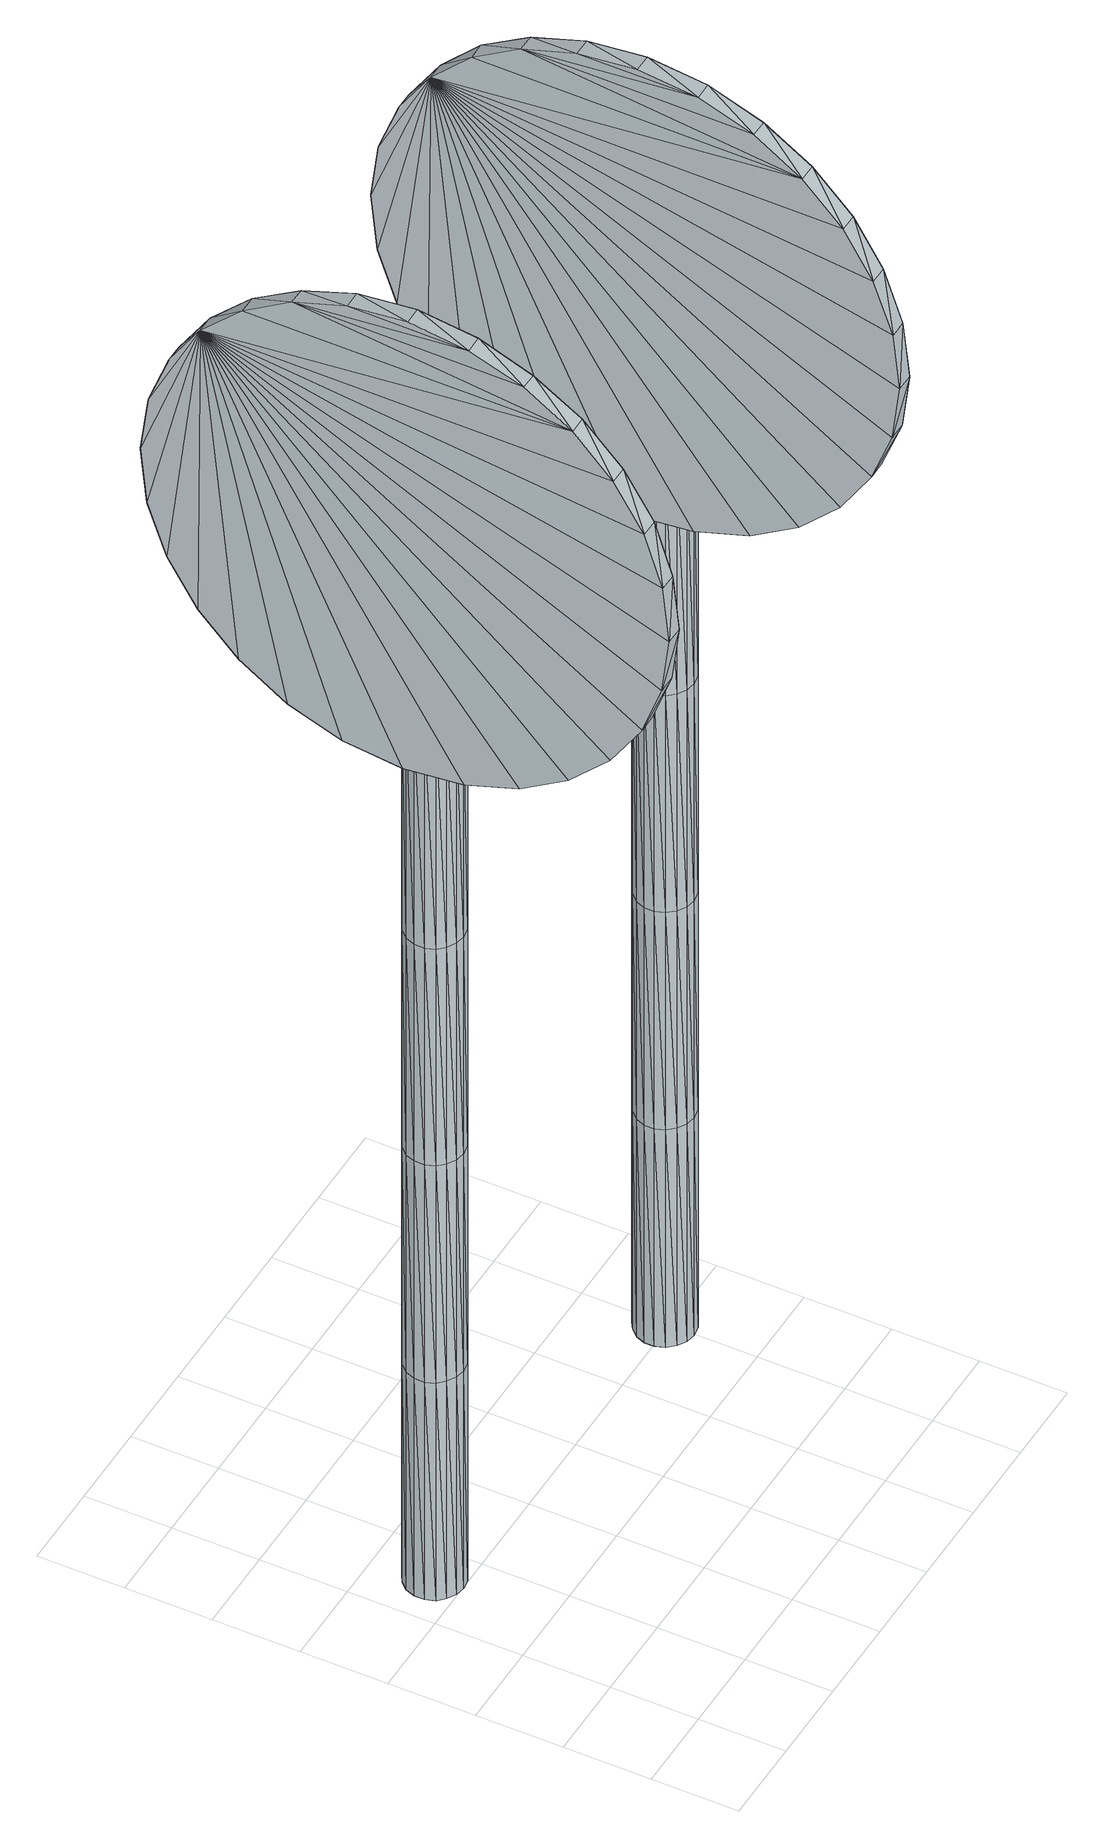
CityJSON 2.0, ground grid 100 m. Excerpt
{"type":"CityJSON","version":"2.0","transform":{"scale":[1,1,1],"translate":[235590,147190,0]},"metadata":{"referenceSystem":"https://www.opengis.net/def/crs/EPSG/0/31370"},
"CityObjects":{
"object1":{"type":"GenericCityObject","attributes":{"cluster":70,"mean_distance_to_centroid":0.0624,"new_centroid_x":235541.31,"new_centroid_y":147601.36,"mean_distance_to_camera":6.52,"H1":0,"H2":0,"Z_final":109.33,"cluster2":-1,"proj_x":235546.47,"proj_y":147602.47,"id_line":52540,"bearing_l":347.89,"distance":5.28,"orientation":"left","G_obj":167.89},"geometry":[{"type":"MultiSurface","lod":"2","boundaries":[[[0,1,2]],[[2,1,3]],[[3,1,4]],[[4,1,5]],[[5,1,6]],[[1,7,6]],[[1,8,7]],[[1,9,8]],[[1,10,9]],[[1,11,10]],[[1,12,11]],[[1,13,12]],[[1,14,13]],[[15,14,1]],[[16,15,1]],[[17,16,1]],[[18,17,1]],[[0,18,1]],[[19,20,0]],[[19,0,2]],[[21,19,2]],[[21,2,3]],[[21,3,22]],[[22,3,4]],[[22,4,23]],[[23,4,5]],[[23,5,24]],[[24,5,6]],[[24,6,25]],[[25,6,7]],[[25,7,26]],[[26,7,8]],[[26,8,27]],[[8,9,27]],[[27,9,28]],[[9,10,28]],[[10,29,28]],[[10,11,29]],[[11,30,29]],[[11,12,30]],[[30,12,31]],[[31,12,13]],[[31,13,32]],[[32,13,14]],[[32,14,33]],[[33,14,15]],[[33,15,34]],[[34,15,16]],[[34,16,35]],[[35,16,17]],[[36,35,17]],[[18,36,17]],[[20,36,18]],[[20,18,0]],[[37,38,20]],[[37,20,19]],[[39,37,19]],[[21,39,19]],[[39,21,40]],[[40,21,22]],[[40,22,41]],[[41,22,23]],[[41,23,42]],[[42,23,24]],[[42,24,43]],[[43,24,25]],[[43,25,44]],[[44,25,26]],[[26,45,44]],[[26,27,45]],[[27,46,45]],[[27,28,46]],[[28,47,46]],[[28,29,47]],[[47,29,48]],[[29,30,48]],[[48,30,49]],[[49,30,31]],[[49,31,50]],[[50,31,32]],[[50,32,51]],[[51,32,33]],[[51,33,52]],[[52,33,34]],[[52,34,53]],[[53,34,35]],[[54,53,35]],[[54,35,36]],[[38,54,36]],[[38,36,20]],[[55,56,38]],[[55,38,37]],[[57,55,37]],[[57,37,39]],[[57,39,58]],[[58,39,40]],[[58,40,59]],[[59,40,41]],[[59,41,60]],[[60,41,42]],[[60,42,61]],[[61,42,43]],[[61,43,62]],[[62,43,44]],[[44,63,62]],[[44,45,63]],[[45,64,63]],[[45,46,64]],[[46,65,64]],[[46,47,65]],[[47,66,65]],[[47,48,66]],[[66,48,67]],[[67,48,49]],[[67,49,68]],[[68,49,50]],[[68,50,69]],[[69,50,51]],[[69,51,70]],[[70,51,52]],[[70,52,71]],[[71,52,53]],[[72,71,53]],[[72,53,54]],[[56,72,54]],[[56,54,38]],[[73,74,56]],[[73,56,55]],[[75,73,55]],[[75,55,57]],[[75,57,76]],[[76,57,58]],[[76,58,77]],[[77,58,59]],[[77,59,78]],[[78,59,60]],[[78,60,79]],[[79,60,61]],[[79,61,80]],[[80,61,62]],[[62,81,80]],[[62,63,81]],[[63,82,81]],[[63,64,82]],[[64,83,82]],[[64,65,83]],[[65,84,83]],[[65,66,84]],[[84,66,85]],[[85,66,67]],[[85,67,86]],[[86,67,68]],[[86,68,87]],[[87,68,69]],[[87,69,88]],[[88,69,70]],[[88,70,89]],[[89,70,71]],[[90,89,71]],[[90,71,72]],[[74,90,72]],[[74,72,56]],[[91,92,74]],[[91,74,73]],[[93,91,73]],[[93,73,75]],[[93,75,94]],[[94,75,76]],[[94,76,95]],[[95,76,77]],[[95,77,96]],[[96,77,78]],[[96,78,97]],[[97,78,79]],[[97,79,98]],[[98,79,80]],[[80,99,98]],[[80,81,99]],[[81,100,99]],[[81,82,100]],[[82,101,100]],[[82,83,101]],[[83,102,101]],[[83,84,102]],[[102,84,103]],[[103,84,85]],[[103,85,104]],[[104,85,86]],[[104,86,105]],[[105,86,87]],[[105,87,106]],[[106,87,88]],[[106,88,107]],[[107,88,89]],[[108,107,89]],[[108,89,90]],[[92,108,90]],[[92,90,74]],[[92,91,109]],[[91,93,109]],[[93,94,109]],[[94,95,109]],[[95,96,109]],[[109,96,97]],[[109,97,98]],[[109,98,99]],[[109,99,100]],[[109,100,101]],[[109,101,102]],[[109,102,103]],[[109,103,104]],[[105,109,104]],[[106,109,105]],[[107,109,106]],[[108,109,107]],[[92,109,108]],[[110,111,112]],[[113,112,114]],[[115,112,113]],[[116,112,115]],[[117,112,116]],[[118,112,117]],[[119,112,118]],[[120,112,119]],[[121,112,120]],[[122,112,121]],[[122,123,112]],[[123,110,112]],[[111,124,112]],[[124,125,112]],[[125,126,112]],[[126,127,112]],[[127,128,112]],[[128,129,112]],[[129,130,112]],[[130,131,112]],[[112,131,132]],[[131,133,132]],[[131,134,133]],[[133,134,135]],[[133,135,136]],[[135,137,136]],[[133,136,138]],[[136,139,138]],[[136,137,139]],[[137,140,139]],[[137,135,140]],[[135,141,140]],[[135,134,141]],[[134,142,141]],[[134,131,142]],[[131,143,142]],[[131,130,143]],[[143,130,144]],[[144,130,129]],[[144,129,145]],[[145,129,128]],[[145,128,146]],[[146,127,147]],[[147,127,126]],[[147,126,148]],[[148,126,125]],[[148,125,149]],[[149,125,124]],[[150,149,124]],[[150,124,111]],[[151,150,111]],[[151,111,110]],[[152,151,110]],[[152,110,123]],[[146,128,127]],[[153,123,122]],[[154,153,122]],[[154,122,121]],[[155,154,121]],[[155,121,120]],[[156,155,120]],[[156,120,119]],[[157,156,119]],[[157,119,118]],[[157,118,158]],[[158,118,117]],[[158,117,159]],[[153,152,123]],[[159,117,116]],[[159,116,160]],[[160,116,115]],[[160,115,161]],[[161,115,113]],[[161,113,162]],[[162,113,114]],[[162,114,163]],[[163,114,112]],[[163,112,164]],[[164,112,132]],[[132,165,164]],[[132,133,165]],[[133,138,165]],[[138,139,140]],[[161,162,163]],[[160,161,163]],[[159,160,163]],[[158,159,163]],[[157,158,163]],[[156,157,163]],[[155,156,163]],[[154,155,163]],[[153,154,163]],[[153,163,152]],[[152,163,151]],[[151,163,150]],[[150,163,149]],[[149,163,148]],[[148,163,147]],[[147,163,146]],[[146,163,145]],[[145,163,144]],[[144,163,143]],[[143,163,142]],[[163,164,142]],[[142,164,165]],[[142,165,141]],[[165,140,141]],[[165,138,140]],[[166,167,168]],[[168,167,169]],[[170,168,169]],[[170,169,171]],[[170,171,172]],[[172,171,173]],[[172,173,174]],[[174,173,175]],[[174,175,176]],[[176,175,177]],[[176,177,178]],[[178,177,179]],[[178,179,180]],[[180,179,181]],[[180,181,182]],[[182,181,183]],[[182,183,184]],[[184,183,185]],[[184,185,186]],[[186,185,187]],[[186,187,188]],[[188,187,189]],[[188,189,190]],[[190,189,191]],[[192,190,191]],[[192,191,193]],[[194,192,193]],[[194,193,195]],[[196,194,195]],[[196,195,197]],[[198,196,197]],[[198,197,199]],[[200,198,199]],[[200,199,201]],[[202,200,201]],[[202,201,203]],[[204,202,203]],[[204,203,205]],[[206,204,205]],[[206,205,207]],[[208,206,207]],[[208,207,209]],[[210,208,209]],[[210,209,211]],[[212,210,211]],[[212,211,213]],[[214,212,213]],[[214,213,215]],[[216,214,215]],[[216,215,217]],[[216,217,218]],[[218,217,219]],[[218,219,220]],[[220,219,221]],[[220,221,222]],[[222,221,223]],[[222,223,224]],[[224,223,225]],[[224,225,226]],[[226,225,227]],[[226,227,228]],[[228,227,229]],[[228,229,230]],[[230,229,231]],[[230,231,232]],[[232,231,233]],[[232,233,234]],[[234,233,235]],[[234,235,236]],[[236,235,237]],[[238,236,237]],[[238,237,239]],[[238,239,240]],[[240,239,241]],[[241,242,240]],[[241,243,242]],[[242,243,244]],[[244,243,245]],[[244,245,246]],[[246,245,247]],[[246,247,248]],[[248,247,249]],[[248,249,250]],[[250,249,251]],[[250,251,252]],[[252,251,253]],[[252,253,254]],[[254,253,255]],[[254,255,256]],[[256,255,257]],[[256,257,258]],[[258,257,259]],[[258,259,260]],[[260,259,261]],[[260,261,262]],[[262,261,263]],[[262,263,264]],[[264,263,265]],[[264,265,266]],[[266,265,267]],[[267,268,266]],[[267,269,268]],[[269,270,268]],[[269,271,270]],[[271,272,270]],[[271,273,272]],[[273,274,272]],[[273,275,274]],[[275,276,274]],[[275,277,276]],[[277,278,276]],[[277,279,278]],[[279,280,278]],[[279,281,280]],[[281,282,280]],[[281,283,282]],[[283,284,282]],[[283,285,284]],[[285,286,284]],[[285,287,286]],[[287,288,286]],[[287,289,288]],[[288,289,290]],[[290,289,291]],[[290,291,292]],[[292,291,293]],[[292,293,294]],[[294,293,295]],[[294,295,296]],[[296,295,297]],[[296,297,298]],[[298,297,299]],[[298,299,300]],[[300,299,301]],[[300,301,302]],[[302,301,303]],[[302,303,304]],[[304,303,305]],[[304,305,306]],[[306,305,307]],[[306,307,308]],[[308,307,309]],[[308,309,310]],[[310,309,311]],[[311,166,310]],[[311,167,166]],[[169,167,311]],[[169,311,171]],[[171,311,309]],[[173,171,309]],[[173,309,307]],[[175,173,307]],[[175,307,305]],[[177,175,305]],[[177,305,303]],[[179,177,303]],[[179,303,301]],[[181,179,301]],[[181,301,299]],[[183,181,299]],[[183,299,297]],[[183,297,295]],[[185,183,295]],[[185,295,293]],[[187,185,293]],[[187,293,291]],[[189,187,291]],[[189,291,289]],[[189,289,287]],[[189,287,285]],[[191,189,285]],[[191,285,283]],[[193,191,283]],[[195,193,283]],[[195,283,281]],[[197,195,281]],[[199,197,281]],[[201,199,281]],[[201,281,279]],[[203,201,279]],[[205,203,279]],[[205,279,277]],[[205,277,207]],[[207,277,209]],[[209,277,275]],[[209,275,211]],[[211,275,273]],[[211,273,213]],[[213,273,271]],[[213,271,215]],[[215,271,269]],[[215,269,217]],[[217,269,219]],[[219,269,267]],[[219,267,221]],[[221,267,265]],[[221,265,223]],[[223,265,263]],[[223,263,225]],[[225,263,261]],[[225,261,227]],[[227,261,259]],[[227,259,229]],[[229,259,257]],[[229,257,255]],[[229,255,231]],[[231,255,253]],[[231,253,233]],[[233,253,251]],[[233,251,235]],[[251,249,235]],[[235,249,247]],[[235,247,237]],[[247,245,237]],[[237,245,243]],[[237,243,239]],[[239,243,241]],[[238,240,242]],[[168,310,166]],[[170,310,168]],[[170,308,310]],[[172,308,170]],[[172,306,308]],[[174,306,172]],[[174,304,306]],[[176,304,174]],[[176,302,304]],[[178,302,176]],[[178,300,302]],[[180,300,178]],[[180,298,300]],[[182,298,180]],[[182,296,298]],[[182,294,296]],[[184,294,182]],[[184,292,294]],[[186,292,184]],[[186,290,292]],[[188,290,186]],[[188,288,290]],[[188,286,288]],[[188,284,286]],[[190,284,188]],[[190,282,284]],[[192,282,190]],[[194,282,192]],[[194,280,282]],[[196,280,194]],[[198,280,196]],[[200,280,198]],[[200,278,280]],[[202,278,200]],[[204,278,202]],[[204,276,278]],[[204,206,276]],[[206,208,276]],[[208,274,276]],[[208,210,274]],[[210,272,274]],[[210,212,272]],[[212,270,272]],[[212,214,270]],[[214,268,270]],[[214,216,268]],[[216,218,268]],[[218,266,268]],[[218,220,266]],[[220,264,266]],[[220,222,264]],[[222,262,264]],[[222,224,262]],[[224,260,262]],[[224,226,260]],[[226,258,260]],[[226,228,258]],[[228,256,258]],[[228,254,256]],[[228,230,254]],[[230,252,254]],[[230,232,252]],[[232,250,252]],[[232,234,250]],[[250,234,248]],[[234,246,248]],[[234,236,246]],[[246,236,244]],[[236,242,244]],[[236,238,242]],[[312,313,314]],[[314,313,315]],[[316,314,315]],[[316,315,317]],[[316,317,318]],[[318,317,319]],[[318,319,320]],[[320,319,321]],[[320,321,322]],[[322,321,323]],[[322,323,324]],[[324,323,325]],[[324,325,326]],[[326,325,327]],[[326,327,328]],[[328,327,329]],[[328,329,330]],[[330,329,331]],[[330,331,332]],[[332,331,333]],[[332,333,334]],[[334,333,335]],[[334,335,336]],[[336,335,337]],[[338,336,337]],[[338,337,339]],[[340,338,339]],[[340,339,341]],[[342,340,341]],[[342,341,343]],[[344,342,343]],[[344,343,345]],[[346,344,345]],[[346,345,347]],[[348,346,347]],[[348,347,349]],[[350,348,349]],[[350,349,351]],[[352,350,351]],[[352,351,353]],[[354,352,353]],[[354,353,355]],[[356,354,355]],[[356,355,357]],[[358,356,357]],[[358,357,359]],[[360,358,359]],[[360,359,361]],[[362,360,361]],[[362,361,363]],[[362,363,364]],[[364,363,365]],[[364,365,366]],[[366,365,367]],[[366,367,368]],[[368,367,369]],[[368,369,370]],[[370,369,371]],[[370,371,372]],[[372,371,373]],[[372,373,374]],[[374,373,375]],[[374,375,376]],[[376,375,377]],[[376,377,378]],[[378,377,379]],[[378,379,380]],[[380,379,381]],[[380,381,382]],[[382,381,383]],[[384,382,383]],[[384,383,385]],[[384,385,386]],[[386,385,387]],[[387,388,386]],[[387,389,388]],[[388,389,390]],[[390,389,391]],[[390,391,392]],[[392,391,393]],[[392,393,394]],[[394,393,395]],[[394,395,396]],[[396,395,397]],[[396,397,398]],[[398,397,399]],[[398,399,400]],[[400,399,401]],[[400,401,402]],[[402,401,403]],[[402,403,404]],[[404,403,405]],[[404,405,406]],[[406,405,407]],[[406,407,408]],[[408,407,409]],[[408,409,410]],[[410,409,411]],[[410,411,412]],[[412,411,413]],[[413,414,412]],[[413,415,414]],[[415,416,414]],[[415,417,416]],[[417,418,416]],[[417,419,418]],[[419,420,418]],[[419,421,420]],[[421,422,420]],[[421,423,422]],[[423,424,422]],[[423,425,424]],[[425,426,424]],[[425,427,426]],[[427,428,426]],[[427,429,428]],[[429,430,428]],[[429,431,430]],[[431,432,430]],[[431,433,432]],[[433,434,432]],[[433,435,434]],[[434,435,436]],[[436,435,437]],[[436,437,438]],[[438,437,439]],[[438,439,440]],[[440,439,441]],[[440,441,442]],[[442,441,443]],[[442,443,444]],[[444,443,445]],[[444,445,446]],[[446,445,447]],[[446,447,448]],[[448,447,449]],[[448,449,450]],[[450,449,451]],[[450,451,452]],[[452,451,453]],[[452,453,454]],[[454,453,455]],[[454,455,456]],[[456,455,457]],[[457,312,456]],[[457,313,312]],[[315,313,457]],[[315,457,317]],[[317,457,455]],[[319,317,455]],[[319,455,453]],[[321,319,453]],[[321,453,451]],[[323,321,451]],[[323,451,449]],[[325,323,449]],[[325,449,447]],[[327,325,447]],[[327,447,445]],[[329,327,445]],[[329,445,443]],[[329,443,441]],[[331,329,441]],[[331,441,439]],[[333,331,439]],[[333,439,437]],[[335,333,437]],[[335,437,435]],[[335,435,433]],[[335,433,431]],[[337,335,431]],[[337,431,429]],[[339,337,429]],[[341,339,429]],[[341,429,427]],[[343,341,427]],[[345,343,427]],[[347,345,427]],[[347,427,425]],[[349,347,425]],[[351,349,425]],[[351,425,423]],[[351,423,353]],[[353,423,355]],[[355,423,421]],[[355,421,357]],[[357,421,419]],[[357,419,359]],[[359,419,417]],[[359,417,361]],[[361,417,415]],[[361,415,363]],[[363,415,365]],[[365,415,413]],[[365,413,367]],[[367,413,411]],[[367,411,369]],[[369,411,409]],[[369,409,371]],[[371,409,407]],[[371,407,373]],[[373,407,405]],[[373,405,375]],[[375,405,403]],[[375,403,401]],[[375,401,377]],[[377,401,399]],[[377,399,379]],[[379,399,397]],[[379,397,381]],[[397,395,381]],[[381,395,393]],[[381,393,383]],[[393,391,383]],[[383,391,389]],[[383,389,385]],[[385,389,387]],[[384,386,388]],[[314,456,312]],[[316,456,314]],[[316,454,456]],[[318,454,316]],[[318,452,454]],[[320,452,318]],[[320,450,452]],[[322,450,320]],[[322,448,450]],[[324,448,322]],[[324,446,448]],[[326,446,324]],[[326,444,446]],[[328,444,326]],[[328,442,444]],[[328,440,442]],[[330,440,328]],[[330,438,440]],[[332,438,330]],[[332,436,438]],[[334,436,332]],[[334,434,436]],[[334,432,434]],[[334,430,432]],[[336,430,334]],[[336,428,430]],[[338,428,336]],[[340,428,338]],[[340,426,428]],[[342,426,340]],[[344,426,342]],[[346,426,344]],[[346,424,426]],[[348,424,346]],[[350,424,348]],[[350,422,424]],[[350,352,422]],[[352,354,422]],[[354,420,422]],[[354,356,420]],[[356,418,420]],[[356,358,418]],[[358,416,418]],[[358,360,416]],[[360,414,416]],[[360,362,414]],[[362,364,414]],[[364,412,414]],[[364,366,412]],[[366,410,412]],[[366,368,410]],[[368,408,410]],[[368,370,408]],[[370,406,408]],[[370,372,406]],[[372,404,406]],[[372,374,404]],[[374,402,404]],[[374,400,402]],[[374,376,400]],[[376,398,400]],[[376,378,398]],[[378,396,398]],[[378,380,396]],[[396,380,394]],[[380,392,394]],[[380,382,392]],[[392,382,390]],[[382,388,390]],[[382,384,388]]]}]},
"object2":{"type":"GenericCityObject","attributes":{"cluster":83,"mean_distance_to_centroid":0.0642,"new_centroid_x":235980.07,"new_centroid_y":147573.64,"mean_distance_to_camera":4.1,"H1":0,"H2":0,"Z_final":109.62,"cluster2":-1,"proj_x":235983.45,"proj_y":147570.8,"id_line":53633,"bearing_l":220.11,"distance":4.42,"orientation":"right","G_obj":220.11},"geometry":[{"type":"MultiSurface","lod":"2","boundaries":[[[458,459,460]],[[460,459,461]],[[461,459,462]],[[462,459,463]],[[463,459,464]],[[459,465,464]],[[459,466,465]],[[459,467,466]],[[459,468,467]],[[459,469,468]],[[459,470,469]],[[459,471,470]],[[459,472,471]],[[473,472,459]],[[474,473,459]],[[475,474,459]],[[476,475,459]],[[458,476,459]],[[477,478,458]],[[477,458,460]],[[479,477,460]],[[479,460,461]],[[479,461,480]],[[480,461,462]],[[480,462,481]],[[481,462,463]],[[481,463,482]],[[482,463,464]],[[482,464,483]],[[483,464,465]],[[483,465,484]],[[484,465,466]],[[484,466,485]],[[466,467,485]],[[485,467,486]],[[467,468,486]],[[468,487,486]],[[468,469,487]],[[469,488,487]],[[469,470,488]],[[488,470,489]],[[489,470,471]],[[489,471,490]],[[490,471,472]],[[490,472,491]],[[491,472,473]],[[491,473,492]],[[492,473,474]],[[492,474,493]],[[493,474,475]],[[494,493,475]],[[476,494,475]],[[478,494,476]],[[478,476,458]],[[495,496,478]],[[495,478,477]],[[497,495,477]],[[479,497,477]],[[497,479,498]],[[498,479,480]],[[498,480,499]],[[499,480,481]],[[499,481,500]],[[500,481,482]],[[500,482,501]],[[501,482,483]],[[501,483,502]],[[502,483,484]],[[484,503,502]],[[484,485,503]],[[485,504,503]],[[485,486,504]],[[486,505,504]],[[486,487,505]],[[505,487,506]],[[487,488,506]],[[506,488,507]],[[507,488,489]],[[507,489,508]],[[508,489,490]],[[508,490,509]],[[509,490,491]],[[509,491,510]],[[510,491,492]],[[510,492,511]],[[511,492,493]],[[512,511,493]],[[512,493,494]],[[496,512,494]],[[496,494,478]],[[513,514,496]],[[513,496,495]],[[515,513,495]],[[515,495,497]],[[515,497,516]],[[516,497,498]],[[516,498,517]],[[517,498,499]],[[517,499,518]],[[518,499,500]],[[518,500,519]],[[519,500,501]],[[519,501,520]],[[520,501,502]],[[502,521,520]],[[502,503,521]],[[503,522,521]],[[503,504,522]],[[504,523,522]],[[504,505,523]],[[505,524,523]],[[505,506,524]],[[524,506,525]],[[525,506,507]],[[525,507,526]],[[526,507,508]],[[526,508,527]],[[527,508,509]],[[527,509,528]],[[528,509,510]],[[528,510,529]],[[529,510,511]],[[530,529,511]],[[530,511,512]],[[514,530,512]],[[514,512,496]],[[531,532,514]],[[531,514,513]],[[533,531,513]],[[533,513,515]],[[533,515,534]],[[534,515,516]],[[534,516,535]],[[535,516,517]],[[535,517,536]],[[536,517,518]],[[536,518,537]],[[537,518,519]],[[537,519,538]],[[538,519,520]],[[520,539,538]],[[520,521,539]],[[521,540,539]],[[521,522,540]],[[522,541,540]],[[522,523,541]],[[523,542,541]],[[523,524,542]],[[542,524,543]],[[543,524,525]],[[543,525,544]],[[544,525,526]],[[544,526,545]],[[545,526,527]],[[545,527,546]],[[546,527,528]],[[546,528,547]],[[547,528,529]],[[548,547,529]],[[548,529,530]],[[532,548,530]],[[532,530,514]],[[549,550,532]],[[549,532,531]],[[551,549,531]],[[551,531,533]],[[551,533,552]],[[552,533,534]],[[552,534,553]],[[553,534,535]],[[553,535,554]],[[554,535,536]],[[554,536,555]],[[555,536,537]],[[555,537,556]],[[556,537,538]],[[538,557,556]],[[538,539,557]],[[539,558,557]],[[539,540,558]],[[540,559,558]],[[540,541,559]],[[541,560,559]],[[541,542,560]],[[560,542,561]],[[561,542,543]],[[561,543,562]],[[562,543,544]],[[562,544,563]],[[563,544,545]],[[563,545,564]],[[564,545,546]],[[564,546,565]],[[565,546,547]],[[566,565,547]],[[566,547,548]],[[550,566,548]],[[550,548,532]],[[550,549,567]],[[549,551,567]],[[551,552,567]],[[552,553,567]],[[553,554,567]],[[567,554,555]],[[567,555,556]],[[567,556,557]],[[567,557,558]],[[567,558,559]],[[567,559,560]],[[567,560,561]],[[567,561,562]],[[563,567,562]],[[564,567,563]],[[565,567,564]],[[566,567,565]],[[550,567,566]],[[568,569,570]],[[571,570,572]],[[573,570,571]],[[574,570,573]],[[575,570,574]],[[576,570,575]],[[577,570,576]],[[578,570,577]],[[579,570,578]],[[580,570,579]],[[580,581,570]],[[581,568,570]],[[569,582,570]],[[582,583,570]],[[583,584,570]],[[584,585,570]],[[585,586,570]],[[586,587,570]],[[587,588,570]],[[588,589,570]],[[570,589,590]],[[589,591,590]],[[589,592,591]],[[591,592,593]],[[591,593,594]],[[593,595,594]],[[591,594,596]],[[594,597,596]],[[594,595,597]],[[595,598,597]],[[595,593,598]],[[593,599,598]],[[593,592,599]],[[592,600,599]],[[592,589,600]],[[589,601,600]],[[589,588,601]],[[601,588,602]],[[602,588,587]],[[602,587,603]],[[603,587,586]],[[603,586,604]],[[604,585,605]],[[605,585,584]],[[605,584,606]],[[606,584,583]],[[606,583,607]],[[607,583,582]],[[608,607,582]],[[608,582,569]],[[609,608,569]],[[609,569,568]],[[610,609,568]],[[610,568,581]],[[604,586,585]],[[611,581,580]],[[612,611,580]],[[612,580,579]],[[613,612,579]],[[613,579,578]],[[614,613,578]],[[614,578,577]],[[615,614,577]],[[615,577,576]],[[615,576,616]],[[616,576,575]],[[616,575,617]],[[611,610,581]],[[617,575,574]],[[617,574,618]],[[618,574,573]],[[618,573,619]],[[619,573,571]],[[619,571,620]],[[620,571,572]],[[620,572,621]],[[621,572,570]],[[621,570,622]],[[622,570,590]],[[590,623,622]],[[590,591,623]],[[591,596,623]],[[596,597,598]],[[619,620,621]],[[618,619,621]],[[617,618,621]],[[616,617,621]],[[615,616,621]],[[614,615,621]],[[613,614,621]],[[612,613,621]],[[611,612,621]],[[611,621,610]],[[610,621,609]],[[609,621,608]],[[608,621,607]],[[607,621,606]],[[606,621,605]],[[605,621,604]],[[604,621,603]],[[603,621,602]],[[602,621,601]],[[601,621,600]],[[621,622,600]],[[600,622,623]],[[600,623,599]],[[623,598,599]],[[623,596,598]],[[624,625,626]],[[626,625,627]],[[628,626,627]],[[628,627,629]],[[628,629,630]],[[630,629,631]],[[630,631,632]],[[632,631,633]],[[632,633,634]],[[634,633,635]],[[634,635,636]],[[636,635,637]],[[636,637,638]],[[638,637,639]],[[638,639,640]],[[640,639,641]],[[640,641,642]],[[642,641,643]],[[642,643,644]],[[644,643,645]],[[644,645,646]],[[646,645,647]],[[646,647,648]],[[648,647,649]],[[650,648,649]],[[650,649,651]],[[652,650,651]],[[652,651,653]],[[654,652,653]],[[654,653,655]],[[656,654,655]],[[656,655,657]],[[658,656,657]],[[658,657,659]],[[660,658,659]],[[660,659,661]],[[662,660,661]],[[662,661,663]],[[664,662,663]],[[664,663,665]],[[666,664,665]],[[666,665,667]],[[668,666,667]],[[668,667,669]],[[670,668,669]],[[670,669,671]],[[672,670,671]],[[672,671,673]],[[674,672,673]],[[674,673,675]],[[674,675,676]],[[676,675,677]],[[676,677,678]],[[678,677,679]],[[678,679,680]],[[680,679,681]],[[680,681,682]],[[682,681,683]],[[682,683,684]],[[684,683,685]],[[684,685,686]],[[686,685,687]],[[686,687,688]],[[688,687,689]],[[688,689,690]],[[690,689,691]],[[690,691,692]],[[692,691,693]],[[692,693,694]],[[694,693,695]],[[694,695,696]],[[696,695,697]],[[698,696,697]],[[698,697,699]],[[698,699,700]],[[700,699,701]],[[701,702,700]],[[701,703,702]],[[702,703,704]],[[704,703,705]],[[704,705,706]],[[706,705,707]],[[706,707,708]],[[708,707,709]],[[708,709,710]],[[710,709,711]],[[710,711,712]],[[712,711,713]],[[712,713,714]],[[714,713,715]],[[714,715,716]],[[716,715,717]],[[716,717,718]],[[718,717,719]],[[718,719,720]],[[720,719,721]],[[720,721,722]],[[722,721,723]],[[722,723,724]],[[724,723,725]],[[724,725,726]],[[726,725,727]],[[727,728,726]],[[727,729,728]],[[729,730,728]],[[729,731,730]],[[731,732,730]],[[731,733,732]],[[733,734,732]],[[733,735,734]],[[735,736,734]],[[735,737,736]],[[737,738,736]],[[737,739,738]],[[739,740,738]],[[739,741,740]],[[741,742,740]],[[741,743,742]],[[743,744,742]],[[743,745,744]],[[745,746,744]],[[745,747,746]],[[747,748,746]],[[747,749,748]],[[748,749,750]],[[750,749,751]],[[750,751,752]],[[752,751,753]],[[752,753,754]],[[754,753,755]],[[754,755,756]],[[756,755,757]],[[756,757,758]],[[758,757,759]],[[758,759,760]],[[760,759,761]],[[760,761,762]],[[762,761,763]],[[762,763,764]],[[764,763,765]],[[764,765,766]],[[766,765,767]],[[766,767,768]],[[768,767,769]],[[768,769,770]],[[770,769,771]],[[771,624,770]],[[771,625,624]],[[627,625,771]],[[627,771,629]],[[629,771,769]],[[631,629,769]],[[631,769,767]],[[633,631,767]],[[633,767,765]],[[635,633,765]],[[635,765,763]],[[637,635,763]],[[637,763,761]],[[639,637,761]],[[639,761,759]],[[641,639,759]],[[641,759,757]],[[641,757,755]],[[643,641,755]],[[643,755,753]],[[645,643,753]],[[645,753,751]],[[647,645,751]],[[647,751,749]],[[647,749,747]],[[647,747,745]],[[649,647,745]],[[649,745,743]],[[651,649,743]],[[653,651,743]],[[653,743,741]],[[655,653,741]],[[657,655,741]],[[659,657,741]],[[659,741,739]],[[661,659,739]],[[663,661,739]],[[663,739,737]],[[663,737,665]],[[665,737,667]],[[667,737,735]],[[667,735,669]],[[669,735,733]],[[669,733,671]],[[671,733,731]],[[671,731,673]],[[673,731,729]],[[673,729,675]],[[675,729,677]],[[677,729,727]],[[677,727,679]],[[679,727,681]],[[681,727,725]],[[681,725,683]],[[683,725,723]],[[683,723,685]],[[685,723,721]],[[685,721,687]],[[687,721,719]],[[687,719,689]],[[689,719,717]],[[689,717,715]],[[689,715,691]],[[691,715,713]],[[691,713,693]],[[693,713,711]],[[693,711,695]],[[711,709,695]],[[695,709,707]],[[695,707,697]],[[707,705,697]],[[697,705,703]],[[697,703,699]],[[699,703,701]],[[698,700,702]],[[626,770,624]],[[628,770,626]],[[628,768,770]],[[630,768,628]],[[630,766,768]],[[632,766,630]],[[632,764,766]],[[634,764,632]],[[634,762,764]],[[636,762,634]],[[636,760,762]],[[638,760,636]],[[638,758,760]],[[640,758,638]],[[640,756,758]],[[640,754,756]],[[642,754,640]],[[642,752,754]],[[644,752,642]],[[644,750,752]],[[646,750,644]],[[646,748,750]],[[646,746,748]],[[646,744,746]],[[648,744,646]],[[648,742,744]],[[650,742,648]],[[652,742,650]],[[652,740,742]],[[654,740,652]],[[656,740,654]],[[658,740,656]],[[658,738,740]],[[660,738,658]],[[662,738,660]],[[662,736,738]],[[662,664,736]],[[664,666,736]],[[666,734,736]],[[666,668,734]],[[668,732,734]],[[668,670,732]],[[670,730,732]],[[670,672,730]],[[672,728,730]],[[672,674,728]],[[674,676,728]],[[676,726,728]],[[676,678,726]],[[678,680,726]],[[680,724,726]],[[680,682,724]],[[682,722,724]],[[682,684,722]],[[684,720,722]],[[684,686,720]],[[686,718,720]],[[686,688,718]],[[688,716,718]],[[688,714,716]],[[688,690,714]],[[690,712,714]],[[690,692,712]],[[692,710,712]],[[692,694,710]],[[710,694,708]],[[694,706,708]],[[694,696,706]],[[706,696,704]],[[696,702,704]],[[696,698,702]],[[772,773,774]],[[774,773,775]],[[776,774,775]],[[776,775,777]],[[776,777,778]],[[778,777,779]],[[778,779,780]],[[780,779,781]],[[780,781,782]],[[782,781,783]],[[782,783,784]],[[784,783,785]],[[784,785,786]],[[786,785,787]],[[786,787,788]],[[788,787,789]],[[788,789,790]],[[790,789,791]],[[790,791,792]],[[792,791,793]],[[792,793,794]],[[794,793,795]],[[794,795,796]],[[796,795,797]],[[798,796,797]],[[798,797,799]],[[800,798,799]],[[800,799,801]],[[802,800,801]],[[802,801,803]],[[804,802,803]],[[804,803,805]],[[806,804,805]],[[806,805,807]],[[808,806,807]],[[808,807,809]],[[810,808,809]],[[810,809,811]],[[812,810,811]],[[812,811,813]],[[814,812,813]],[[814,813,815]],[[816,814,815]],[[816,815,817]],[[818,816,817]],[[818,817,819]],[[820,818,819]],[[820,819,821]],[[822,820,821]],[[822,821,823]],[[822,823,824]],[[824,823,825]],[[824,825,826]],[[826,825,827]],[[826,827,828]],[[828,827,829]],[[828,829,830]],[[830,829,831]],[[830,831,832]],[[832,831,833]],[[832,833,834]],[[834,833,835]],[[834,835,836]],[[836,835,837]],[[836,837,838]],[[838,837,839]],[[838,839,840]],[[840,839,841]],[[840,841,842]],[[842,841,843]],[[842,843,844]],[[844,843,845]],[[846,844,845]],[[846,845,847]],[[846,847,848]],[[848,847,849]],[[849,850,848]],[[849,851,850]],[[850,851,852]],[[852,851,853]],[[852,853,854]],[[854,853,855]],[[854,855,856]],[[856,855,857]],[[856,857,858]],[[858,857,859]],[[858,859,860]],[[860,859,861]],[[860,861,862]],[[862,861,863]],[[862,863,864]],[[864,863,865]],[[864,865,866]],[[866,865,867]],[[866,867,868]],[[868,867,869]],[[868,869,870]],[[870,869,871]],[[870,871,872]],[[872,871,873]],[[872,873,874]],[[874,873,875]],[[875,876,874]],[[875,877,876]],[[877,878,876]],[[877,879,878]],[[879,880,878]],[[879,881,880]],[[881,882,880]],[[881,883,882]],[[883,884,882]],[[883,885,884]],[[885,886,884]],[[885,887,886]],[[887,888,886]],[[887,889,888]],[[889,890,888]],[[889,891,890]],[[891,892,890]],[[891,893,892]],[[893,894,892]],[[893,895,894]],[[895,896,894]],[[895,897,896]],[[896,897,898]],[[898,897,899]],[[898,899,900]],[[900,899,901]],[[900,901,902]],[[902,901,903]],[[902,903,904]],[[904,903,905]],[[904,905,906]],[[906,905,907]],[[906,907,908]],[[908,907,909]],[[908,909,910]],[[910,909,911]],[[910,911,912]],[[912,911,913]],[[912,913,914]],[[914,913,915]],[[914,915,916]],[[916,915,917]],[[916,917,918]],[[918,917,919]],[[919,772,918]],[[919,773,772]],[[775,773,919]],[[775,919,777]],[[777,919,917]],[[779,777,917]],[[779,917,915]],[[781,779,915]],[[781,915,913]],[[783,781,913]],[[783,913,911]],[[785,783,911]],[[785,911,909]],[[787,785,909]],[[787,909,907]],[[789,787,907]],[[789,907,905]],[[789,905,903]],[[791,789,903]],[[791,903,901]],[[793,791,901]],[[793,901,899]],[[795,793,899]],[[795,899,897]],[[795,897,895]],[[795,895,893]],[[797,795,893]],[[797,893,891]],[[799,797,891]],[[801,799,891]],[[801,891,889]],[[803,801,889]],[[805,803,889]],[[807,805,889]],[[807,889,887]],[[809,807,887]],[[811,809,887]],[[811,887,885]],[[811,885,813]],[[813,885,815]],[[815,885,883]],[[815,883,817]],[[817,883,881]],[[817,881,819]],[[819,881,879]],[[819,879,821]],[[821,879,877]],[[821,877,823]],[[823,877,825]],[[825,877,875]],[[825,875,827]],[[827,875,829]],[[829,875,873]],[[829,873,831]],[[831,873,871]],[[831,871,833]],[[833,871,869]],[[833,869,835]],[[835,869,867]],[[835,867,837]],[[837,867,865]],[[837,865,863]],[[837,863,839]],[[839,863,861]],[[839,861,841]],[[841,861,859]],[[841,859,843]],[[859,857,843]],[[843,857,855]],[[843,855,845]],[[855,853,845]],[[845,853,851]],[[845,851,847]],[[847,851,849]],[[846,848,850]],[[774,918,772]],[[776,918,774]],[[776,916,918]],[[778,916,776]],[[778,914,916]],[[780,914,778]],[[780,912,914]],[[782,912,780]],[[782,910,912]],[[784,910,782]],[[784,908,910]],[[786,908,784]],[[786,906,908]],[[788,906,786]],[[788,904,906]],[[788,902,904]],[[790,902,788]],[[790,900,902]],[[792,900,790]],[[792,898,900]],[[794,898,792]],[[794,896,898]],[[794,894,896]],[[794,892,894]],[[796,892,794]],[[796,890,892]],[[798,890,796]],[[800,890,798]],[[800,888,890]],[[802,888,800]],[[804,888,802]],[[806,888,804]],[[806,886,888]],[[808,886,806]],[[810,886,808]],[[810,884,886]],[[810,812,884]],[[812,814,884]],[[814,882,884]],[[814,816,882]],[[816,880,882]],[[816,818,880]],[[818,878,880]],[[818,820,878]],[[820,876,878]],[[820,822,876]],[[822,824,876]],[[824,874,876]],[[824,826,874]],[[826,828,874]],[[828,872,874]],[[828,830,872]],[[830,870,872]],[[830,832,870]],[[832,868,870]],[[832,834,868]],[[834,866,868]],[[834,836,866]],[[836,864,866]],[[836,862,864]],[[836,838,862]],[[838,860,862]],[[838,840,860]],[[840,858,860]],[[840,842,858]],[[858,842,856]],[[842,854,856]],[[842,844,854]],[[854,844,852]],[[844,850,852]],[[844,846,850]]]}]}
},
"vertices":[
[60,366,2],[60,332,2],[72,364,2],[82,358,2],[90,349,2],[94,338,2],[94,326,2],[90,315,2],[82,307,2],[72,301,2],[60,299,2],[49,301,2],[39,307,2],[31,315,2],[27,326,2],[27,338,2],[31,349,2],[39,358,2],[49,364,2],[72,364,300],[60,366,300],[82,358,300],[90,349,300],[94,338,300],[94,326,300],[90,315,300],[82,307,300],[72,301,300],[60,299,300],[49,301,300],[39,307,300],[31,315,300],[27,326,300],[27,338,300],[31,349,300],[39,358,300],[49,364,300],[72,364,598],[60,366,598],[82,358,598],[90,349,598],[94,338,598],[94,326,598],[90,315,598],[82,307,598],[72,301,598],[60,299,598],[49,301,598],[39,307,598],[31,315,598],[27,326,598],[27,338,598],[31,349,598],[39,358,598],[49,364,598],[72,364,895],[60,366,895],[82,358,895],[90,349,895],[94,338,895],[94,326,895],[90,315,895],[82,307,895],[72,301,895],[60,299,895],[49,301,895],[39,307,895],[31,315,895],[27,326,895],[27,338,895],[31,349,895],[39,358,895],[49,364,895],[72,364,1193],[60,366,1193],[82,358,1193],[90,349,1193],[94,338,1193],[94,326,1193],[90,315,1193],[82,307,1193],[72,301,1193],[60,299,1193],[49,301,1193],[39,307,1193],[31,315,1193],[27,326,1193],[27,338,1193],[31,349,1193],[39,358,1193],[49,364,1193],[72,364,1491],[60,366,1491],[82,358,1491],[90,349,1491],[94,338,1491],[94,326,1491],[90,315,1491],[82,307,1491],[72,301,1491],[60,299,1491],[49,301,1491],[39,307,1491],[31,315,1491],[27,326,1491],[27,338,1491],[31,349,1491],[39,358,1491],[49,364,1491],[60,332,1491],[25,206,1185],[25,150,1221],[34,574,1645],[33,632,1525],[34,610,1589],[31,640,1456],[30,632,1387],[29,610,1324],[28,574,1268],[27,527,1221],[26,471,1185],[25,408,1162],[25,339,1154],[25,269,1162],[26,103,1268],[27,67,1324],[28,45,1387],[29,37,1456],[30,45,1525],[32,67,1589],[33,103,1645],[34,150,1692],[35,527,1692],[35,471,1727],[34,206,1727],[35,269,1750],[36,408,1750],[36,339,1758],[15,408,1750],[15,339,1758],[14,269,1750],[14,206,1728],[13,150,1692],[12,103,1645],[11,67,1589],[9,45,1526],[8,37,1457],[7,45,1387],[6,67,1324],[5,103,1268],[4,150,1221],[4,206,1185],[4,269,1163],[4,339,1155],[4,408,1163],[5,471,1185],[6,527,1221],[7,574,1268],[8,610,1324],[9,633,1387],[10,641,1457],[12,633,1526],[13,610,1589],[13,574,1645],[14,527,1692],[15,471,1728],[17,443,1304],[17,443,1265],[51,442,1304],[51,442,1265],[51,423,1304],[51,423,1265],[73,415,1304],[73,415,1265],[76,413,1304],[76,413,1265],[80,412,1304],[80,412,1265],[83,410,1304],[83,410,1265],[86,408,1304],[86,408,1265],[90,406,1304],[90,406,1265],[93,404,1304],[93,404,1265],[96,402,1304],[96,402,1265],[106,394,1304],[106,394,1265],[109,392,1304],[109,392,1265],[111,389,1304],[111,389,1265],[113,386,1304],[113,386,1265],[115,383,1304],[115,383,1265],[116,380,1304],[116,380,1265],[116,376,1304],[116,376,1265],[117,373,1304],[117,373,1265],[116,338,1304],[116,338,1265],[113,319,1304],[113,319,1265],[112,314,1304],[112,314,1265],[111,309,1304],[111,309,1265],[109,305,1304],[109,305,1265],[106,301,1304],[106,301,1265],[103,297,1304],[103,297,1265],[99,293,1304],[99,293,1265],[95,290,1304],[95,290,1265],[90,288,1304],[90,288,1265],[85,286,1304],[85,286,1265],[80,284,1304],[80,284,1265],[75,282,1304],[75,282,1265],[70,281,1304],[70,281,1265],[65,281,1304],[65,281,1265],[60,280,1304],[60,280,1265],[48,280,1304],[48,280,1265],[46,255,1304],[46,255,1265],[17,254,1304],[17,254,1265],[17,285,1304],[17,285,1265],[38,299,1304],[38,299,1265],[54,298,1304],[54,298,1265],[57,298,1304],[57,298,1265],[61,298,1304],[61,298,1265],[64,298,1304],[64,298,1265],[67,299,1304],[67,299,1265],[71,299,1304],[71,299,1265],[74,300,1304],[74,300,1265],[77,301,1304],[77,301,1265],[80,302,1304],[80,302,1265],[83,304,1304],[83,304,1265],[85,306,1304],[85,306,1265],[87,308,1304],[87,308,1265],[89,311,1304],[89,311,1265],[90,314,1304],[90,314,1265],[90,317,1304],[90,317,1265],[92,336,1304],[92,336,1265],[92,373,1304],[92,373,1265],[92,375,1304],[92,375,1265],[91,377,1304],[91,377,1265],[90,379,1304],[90,379,1265],[89,381,1304],[89,381,1265],[88,383,1304],[88,383,1265],[86,384,1304],[86,384,1265],[84,386,1304],[84,386,1265],[82,387,1304],[82,387,1265],[80,388,1304],[80,388,1265],[77,389,1304],[77,389,1265],[75,390,1304],[75,390,1265],[73,390,1304],[73,390,1265],[70,391,1304],[70,391,1265],[68,392,1304],[68,392,1265],[47,396,1304],[47,396,1265],[23,409,1304],[23,409,1265],[25,443,1473],[25,443,1434],[59,442,1473],[59,442,1434],[59,423,1473],[59,423,1434],[81,415,1473],[81,415,1434],[84,413,1473],[84,413,1434],[88,412,1473],[88,412,1434],[91,410,1473],[91,410,1434],[95,408,1473],[95,408,1434],[98,406,1473],[98,406,1434],[101,404,1473],[101,404,1434],[104,402,1473],[104,402,1434],[114,394,1473],[114,394,1434],[117,392,1473],[117,392,1434],[119,389,1473],[119,389,1434],[121,386,1473],[121,386,1434],[123,383,1473],[123,383,1434],[124,380,1473],[124,380,1434],[124,376,1473],[124,376,1434],[125,373,1473],[125,373,1434],[124,338,1473],[124,338,1434],[121,319,1473],[121,319,1434],[121,314,1473],[121,314,1434],[119,309,1473],[119,309,1434],[117,305,1473],[117,305,1434],[114,301,1473],[114,301,1434],[111,297,1473],[111,297,1434],[107,293,1473],[107,293,1434],[103,290,1473],[103,290,1434],[98,288,1473],[98,288,1434],[93,286,1473],[93,286,1434],[88,284,1473],[88,284,1434],[83,282,1473],[83,282,1434],[78,281,1473],[78,281,1434],[73,281,1473],[73,281,1434],[68,280,1473],[68,280,1434],[56,280,1473],[56,280,1434],[54,255,1473],[54,255,1434],[25,254,1473],[25,254,1434],[25,285,1473],[25,285,1434],[46,299,1473],[46,299,1434],[62,298,1473],[62,298,1434],[65,298,1473],[65,298,1434],[69,298,1473],[69,298,1434],[72,298,1473],[72,298,1434],[75,299,1473],[75,299,1434],[79,299,1473],[79,299,1434],[82,300,1473],[82,300,1434],[85,301,1473],[85,301,1434],[88,302,1473],[88,302,1434],[91,304,1473],[91,304,1434],[93,306,1473],[93,306,1434],[95,308,1473],[95,308,1434],[97,311,1473],[97,311,1434],[98,314,1473],[98,314,1434],[98,317,1473],[98,317,1434],[100,336,1473],[100,336,1434],[100,373,1473],[100,373,1434],[100,375,1473],[100,375,1434],[99,377,1473],[99,377,1434],[98,379,1473],[98,379,1434],[97,381,1473],[97,381,1434],[96,383,1473],[96,383,1434],[94,384,1473],[94,384,1434],[92,386,1473],[92,386,1434],[90,387,1473],[90,387,1434],[88,388,1473],[88,388,1434],[85,389,1473],[85,389,1434],[83,390,1473],[83,390,1434],[81,390,1473],[81,390,1434],[78,391,1473],[78,391,1434],[76,392,1473],[76,392,1434],[55,396,1473],[55,396,1434],[31,409,1473],[31,409,1434],
[499,338,2],[499,305,2],[511,336,2],[521,330,2],[528,321,2],[532,310,2],[532,299,2],[528,288,2],[521,279,2],[511,273,2],[499,271,2],[488,273,2],[478,279,2],[470,288,2],[466,299,2],[466,310,2],[470,321,2],[478,330,2],[488,336,2],[511,336,300],[499,338,300],[521,330,300],[528,321,300],[532,310,300],[532,299,300],[528,288,300],[521,279,300],[511,273,300],[499,271,300],[488,273,300],[478,279,300],[470,288,300],[466,299,300],[466,310,300],[470,321,300],[478,330,300],[488,336,300],[511,336,598],[499,338,598],[521,330,598],[528,321,598],[532,310,598],[532,299,598],[528,288,598],[521,279,598],[511,273,598],[499,271,598],[488,273,598],[478,279,598],[470,288,598],[466,299,598],[466,310,598],[470,321,598],[478,330,598],[488,336,598],[511,336,895],[499,338,895],[521,330,895],[528,321,895],[532,310,895],[532,299,895],[528,288,895],[521,279,895],[511,273,895],[499,271,895],[488,273,895],[478,279,895],[470,288,895],[466,299,895],[466,310,895],[470,321,895],[478,330,895],[488,336,895],[511,336,1193],[499,338,1193],[521,330,1193],[528,321,1193],[532,310,1193],[532,299,1193],[528,288,1193],[521,279,1193],[511,273,1193],[499,271,1193],[488,273,1193],[478,279,1193],[470,288,1193],[466,299,1193],[466,310,1193],[470,321,1193],[478,330,1193],[488,336,1193],[511,336,1491],[499,338,1491],[521,330,1491],[528,321,1491],[532,310,1491],[532,299,1491],[528,288,1491],[521,279,1491],[511,273,1491],[499,271,1491],[488,273,1491],[478,279,1491],[470,288,1491],[466,299,1491],[466,310,1491],[470,321,1491],[478,330,1491],[488,336,1491],[499,305,1491],[464,178,1185],[464,122,1221],[473,546,1645],[471,605,1525],[472,582,1589],[470,613,1456],[469,605,1387],[468,582,1324],[467,546,1268],[466,500,1221],[465,444,1185],[464,380,1162],[464,311,1154],[464,242,1162],[465,75,1268],[466,40,1324],[467,17,1387],[468,9,1456],[469,17,1525],[470,40,1589],[471,75,1645],[472,122,1692],[474,500,1692],[474,444,1727],[473,178,1727],[474,242,1750],[474,380,1750],[474,311,1758],[453,380,1750],[453,311,1758],[453,242,1750],[452,178,1728],[451,122,1692],[450,75,1645],[449,40,1589],[448,17,1526],[447,9,1457],[446,17,1387],[445,40,1324],[444,75,1268],[443,122,1221],[443,178,1185],[443,242,1163],[443,311,1155],[443,380,1163],[444,444,1185],[445,500,1221],[446,546,1268],[447,582,1324],[448,605,1387],[449,613,1457],[450,605,1526],[451,582,1589],[452,546,1645],[453,500,1692],[453,444,1728],[456,415,1304],[456,415,1265],[490,414,1304],[490,414,1265],[489,395,1304],[489,395,1265],[511,387,1304],[511,387,1265],[515,386,1304],[515,386,1265],[518,384,1304],[518,384,1265],[522,382,1304],[522,382,1265],[525,380,1304],[525,380,1265],[529,378,1304],[529,378,1265],[532,376,1304],[532,376,1265],[535,374,1304],[535,374,1265],[545,367,1304],[545,367,1265],[548,364,1304],[548,364,1265],[550,362,1304],[550,362,1265],[552,359,1304],[552,359,1265],[553,356,1304],[553,356,1265],[554,352,1304],[554,352,1265],[555,349,1304],[555,349,1265],[555,345,1304],[555,345,1265],[555,310,1304],[555,310,1265],[552,291,1304],[552,291,1265],[551,286,1304],[551,286,1265],[550,282,1304],[550,282,1265],[547,277,1304],[547,277,1265],[545,273,1304],[545,273,1265],[542,269,1304],[542,269,1265],[538,266,1304],[538,266,1265],[534,263,1304],[534,263,1265],[533,263,1304],[533,263,1265],[529,260,1304],[529,260,1265],[524,258,1304],[524,258,1265],[519,256,1304],[519,256,1265],[514,255,1304],[514,255,1265],[509,254,1304],[509,254,1265],[504,253,1304],[504,253,1265],[498,253,1304],[498,253,1265],[486,253,1304],[486,253,1265],[485,228,1304],[485,228,1265],[456,226,1304],[456,226,1265],[456,257,1304],[456,257,1265],[476,271,1304],[476,271,1265],[493,271,1304],[493,271,1265],[496,270,1304],[496,270,1265],[499,270,1304],[499,270,1265],[503,271,1304],[503,271,1265],[506,271,1304],[506,271,1265],[509,272,1304],[509,272,1265],[513,272,1304],[513,272,1265],[516,273,1304],[516,273,1265],[519,275,1304],[519,275,1265],[522,276,1304],[522,276,1265],[524,278,1304],[524,278,1265],[526,280,1304],[526,280,1265],[527,283,1304],[527,283,1265],[528,286,1304],[528,286,1265],[529,289,1304],[529,289,1265],[531,308,1304],[531,308,1265],[531,345,1304],[531,345,1265],[530,347,1304],[530,347,1265],[530,350,1304],[530,350,1265],[529,352,1304],[529,352,1265],[528,354,1304],[528,354,1265],[526,355,1304],[526,355,1265],[525,357,1304],[525,357,1265],[523,358,1304],[523,358,1265],[521,359,1304],[521,359,1265],[518,360,1304],[518,360,1265],[516,361,1304],[516,361,1265],[514,362,1304],[514,362,1265],[511,363,1304],[511,363,1265],[509,363,1304],[509,363,1265],[506,364,1304],[506,364,1265],[486,368,1304],[486,368,1265],[462,381,1304],[462,381,1265],[464,415,1473],[464,415,1434],[498,414,1473],[498,414,1434],[497,395,1473],[497,395,1434],[519,387,1473],[519,387,1434],[523,386,1473],[523,386,1434],[526,384,1473],[526,384,1434],[530,382,1473],[530,382,1434],[533,380,1473],[533,380,1434],[537,378,1473],[537,378,1434],[540,376,1473],[540,376,1434],[543,374,1473],[543,374,1434],[553,367,1473],[553,367,1434],[556,364,1473],[556,364,1434],[558,362,1473],[558,362,1434],[560,359,1473],[560,359,1434],[561,356,1473],[561,356,1434],[563,352,1473],[563,352,1434],[563,349,1473],[563,349,1434],[563,345,1473],[563,345,1434],[563,310,1473],[563,310,1434],[560,291,1473],[560,291,1434],[559,286,1473],[559,286,1434],[558,282,1473],[558,282,1434],[556,277,1473],[556,277,1434],[553,273,1473],[553,273,1434],[550,269,1473],[550,269,1434],[546,266,1473],[546,266,1434],[542,263,1473],[542,263,1434],[541,263,1473],[541,263,1434],[537,260,1473],[537,260,1434],[532,258,1473],[532,258,1434],[527,256,1473],[527,256,1434],[522,255,1473],[522,255,1434],[517,254,1473],[517,254,1434],[512,253,1473],[512,253,1434],[506,253,1473],[506,253,1434],[495,253,1473],[495,253,1434],[493,228,1473],[493,228,1434],[464,226,1473],[464,226,1434],[464,257,1473],[464,257,1434],[484,271,1473],[484,271,1434],[501,271,1473],[501,271,1434],[504,270,1473],[504,270,1434],[507,270,1473],[507,270,1434],[511,271,1473],[511,271,1434],[514,271,1473],[514,271,1434],[517,272,1473],[517,272,1434],[521,272,1473],[521,272,1434],[524,273,1473],[524,273,1434],[527,275,1473],[527,275,1434],[530,276,1473],[530,276,1434],[532,278,1473],[532,278,1434],[534,280,1473],[534,280,1434],[535,283,1473],[535,283,1434],[536,286,1473],[536,286,1434],[537,289,1473],[537,289,1434],[539,308,1473],[539,308,1434],[539,345,1473],[539,345,1434],[538,347,1473],[538,347,1434],[538,350,1473],[538,350,1434],[537,352,1473],[537,352,1434],[536,354,1473],[536,354,1434],[535,355,1473],[535,355,1434],[533,357,1473],[533,357,1434],[531,358,1473],[531,358,1434],[529,359,1473],[529,359,1434],[526,360,1473],[526,360,1434],[524,361,1473],[524,361,1434],[522,362,1473],[522,362,1434],[519,363,1473],[519,363,1434],[517,363,1473],[517,363,1434],[515,364,1473],[515,364,1434],[494,368,1473],[494,368,1434],[470,381,1473],[470,381,1434]
]}
